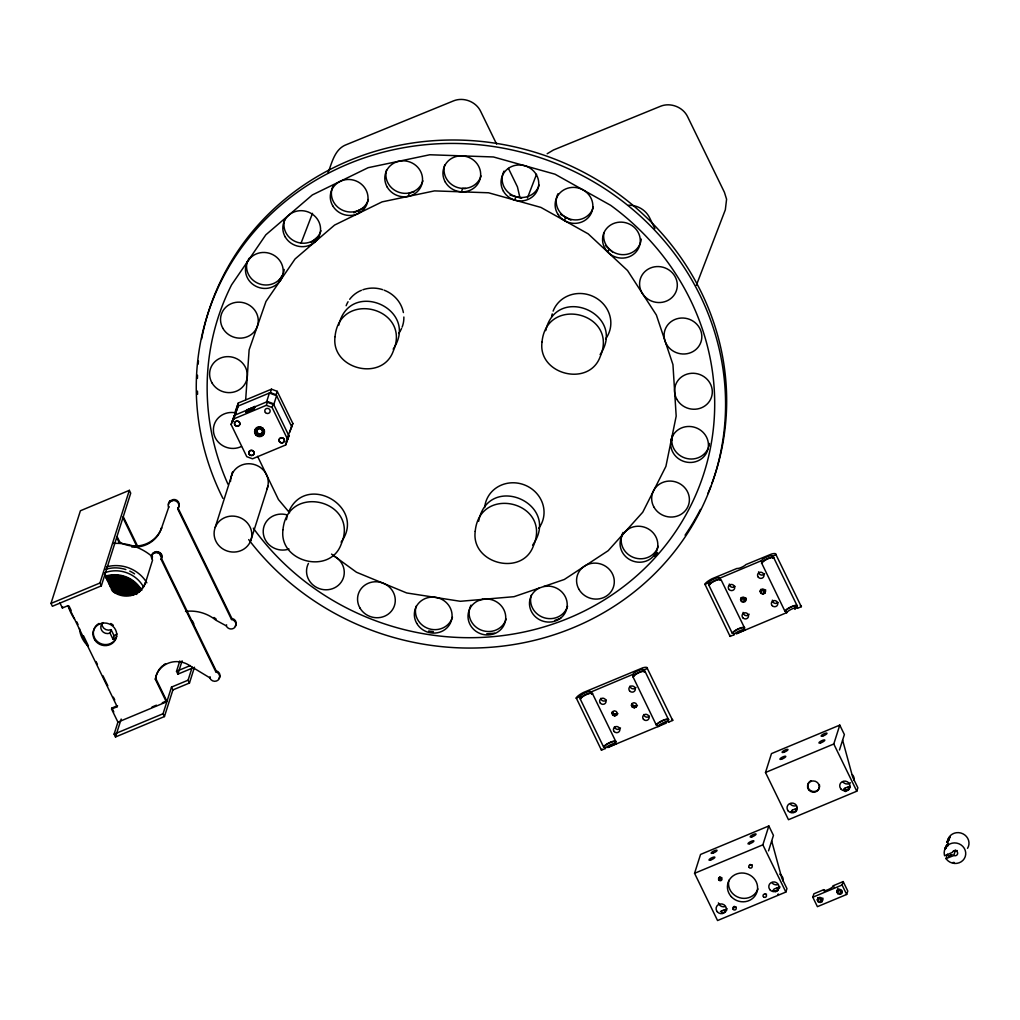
<?xml version="1.0" encoding="UTF-8"?>
<svg xmlns="http://www.w3.org/2000/svg" width="1020" height="1020" viewBox="0 0 1020 1020"><rect width="100%" height="100%" fill="white"/><g stroke="black" fill="none" stroke-linecap="round" stroke-linejoin="round"><path stroke-width="1.5" d="M616.08 743.72L615.136 742.152A5.98 1.479 -26 0 0 610.61 742.407A5.98 1.479 -26 0 0 604.465 746.449L605.332 748.514L601.43 750.146L576.223 697.897A10.327 2.55 -26 0 1 583.325 692.529L642.868 667.781A10.327 2.55 -26 0 1 647.356 668.495L672.664 720.439L668.737 722.071L667.819 720.184A5.98 1.479 -26 0 0 663.306 720.426A5.98 1.479 -26 0 0 657.148 724.481L658.015 726.546L666.799 721.51L666.289 723.091L607.754 747.507L616.08 743.72A5.98 1.479 -26 0 0 608.506 745.773L607.614 746.321A5.98 1.479 -26 0 0 605.383 748.336L605.332 748.514M744.74 629.977L743.797 628.409A5.98 1.479 -26 0 0 739.27 628.651A5.98 1.479 -26 0 0 733.125 632.706L733.992 634.771L730.09 636.403L704.884 584.141A10.327 2.55 -26 0 1 711.985 578.774L737.001 568.433A5.419 1.339 -26 0 0 741.272 567.452A5.419 1.339 -26 0 0 745.913 564.583L771.528 554.038A10.327 2.55 -26 0 1 776.016 554.752L801.312 606.696L797.398 608.328A5.98 1.479 -26 0 0 795.638 607.729L794.809 607.907A5.98 1.479 -26 0 0 786.726 612.625L736.414 633.764L744.74 629.977A5.98 1.479 -26 0 0 737.167 632.03L736.274 632.578A5.98 1.479 -26 0 0 734.043 634.593L733.992 634.771M245.68 399.661L249.122 349.873L265.978 301.461L295.073 258.965L334.598 225.063L382.054 201.883L434.469 190.893L488.554 192.78L540.893 207.404L588.208 233.873L627.529 270.517L656.37 315.014L672.945 364.599L676.183 416.134L665.907 466.395L642.753 512.206L608.162 550.711L564.328 579.475L514.003 596.687L460.326 601.29L406.7 592.964L356.477 572.245L331.538 554.089M672.499 435.527L671.785 440.143A18.972 17.901 17.6 0 0 687.085 458.579A18.972 17.901 17.6 0 0 708.288 448.009M671.53 440.793L672.142 437.835L671.045 441.265M286.378 519.69L287.359 515.342M338.767 325.214C349.478 277.772 420.533 308.881 393.159 349.146M478.609 521.335C488.312 471.406 562.262 503.752 532.606 545.114M545.725 330.608C556.435 283.165 627.504 314.275 600.117 354.539M104.32 574.209L112.582 591.217A20.821 19.648 17.6 0 0 145.541 582.547L152.554 560.095C146.574 550.519 165.992 548.683 161.109 559.381L215.806 671.797A5.113 4.819 17.6 0 1 218.344 679.881A5.113 4.819 17.6 0 1 209.776 677.79L190.37 666.034A22.363 21.088 17.6 0 0 155.333 679.269L166.362 701.938L117.925 722.134L114.112 734.145L115.489 736.975L164.437 716.563L172.89 689.928L171.5 687.097L188.088 680.187L192.194 667.259M151.534 556.933L152.248 554.293M51 603.432L80.401 510.765L129.349 490.339L130.726 493.17L101.324 585.85L52.377 606.275L51 603.432L99.947 583.019L129.349 490.339M117.925 722.134L111.562 709.066L117.185 706.72L68.008 605.65L62.386 607.984L62.717 606.964M117.083 536.609L119.85 542.27L119.518 543.303L116.764 537.629M112.582 591.217L112.914 590.185L104.639 573.176M115.885 637.423A13.438 12.673 17.6 0 1 112.952 639.119L110.007 633.088L111.103 629.659A6.502 6.133 17.6 0 1 101.898 623.271M112.952 639.119L114.049 635.689A13.438 12.673 17.6 0 0 116.981 633.994M151.916 555.326L153.191 552.929M151.75 558.59L151.852 555.9M131.771 547.013A29.44 27.77 17.6 0 0 161.326 528.73L161.644 527.697A29.44 27.77 17.6 0 1 119.85 542.27M173.464 499.456L170.123 500.845L169.804 501.878L174.688 499.456A5.419 5.113 17.6 0 1 178.028 507.973L231.859 618.464A5.036 4.743 17.6 0 1 235.225 626.216M152.873 553.949L154.581 551.973M145.541 582.547L145.86 581.515A20.821 19.648 17.6 0 1 112.914 590.185M227.957 484.194A255.076 240.592 17.6 0 1 231.591 284.822L248.128 260.699L248.855 258.404M154.262 552.993L155.932 552.572L156.264 551.539M155.932 552.572L157.679 552.712L157.998 551.68M161.848 556.754L161.53 557.787L159.286 553.426L159.605 552.394M111.562 709.066L111.894 708.033L117.517 705.687L117.185 706.72M160.548 554.612L160.88 553.579M161.326 556.117L161.657 555.097M161.109 559.381L161.44 558.361L216.125 670.765A5.113 4.819 17.6 0 1 218.675 678.848M185.512 611.413A37.944 35.789 17.6 0 1 215.832 620.16L226.287 625.859A5.036 4.743 17.6 0 0 231.999 628.906A5.036 4.743 17.6 0 0 235.926 624.151A5.036 4.743 17.6 0 0 231.527 619.497L177.709 509.005L178.028 507.973M115.489 736.975L121.176 719.036M248.357 409.543L267.546 401.536L273.296 403.69L288.928 435.795L285.676 444.975L252.501 458.809L246.763 456.667L231.119 424.549L234.383 415.369L254.873 406.827L254.107 409.224L246.304 412.488L246.827 409.606M232.318 420.775L232.777 421.719L238.297 403.015L271.473 389.181L277.21 391.323L292.855 423.44L286.926 438.906M231.119 424.549L234.383 415.369M235.148 411.85L238.297 403.015M280.525 280.207A18.972 17.901 17.6 0 0 264.626 252.475A18.972 17.901 17.6 0 0 247.834 278.664A18.972 17.901 17.6 0 0 280.525 280.207L281.622 276.777M155.333 679.269L155.665 678.236A22.363 21.088 17.6 0 1 162.55 665.792M246.304 412.488L247.057 410.078M247.796 409.543L247.273 411.187L252.922 408.829L253.432 407.184L247.796 409.543L248.944 411.901M215.182 527.429L232.611 472.502M254.107 409.224L254.643 406.355M166.362 701.938L166.694 700.906L155.665 678.236M164.437 716.563L163.06 713.732L171.5 687.097M191.722 668.38L177.888 674.144L176.511 671.313L179.8 660.96M314.836 242.008L315.932 238.578M177.888 674.144L182.108 660.845M233.185 419.143L266.347 405.31L267.546 401.536M237.214 406.444L270.376 392.611L271.473 389.181M287.729 439.569L272.098 407.464L273.296 403.69M291.758 426.87L276.127 394.765L277.21 391.323M172.89 689.928L189.465 683.018L194.476 667.22M250.716 540.727A18.972 17.901 17.6 0 0 229.602 516.273A18.972 17.901 17.6 0 0 218.548 545.228A18.972 17.901 17.6 0 0 250.716 540.727L268.145 485.8M209.776 677.79L210.107 676.757M226.287 625.859L226.606 624.827M358.326 213.473L359.422 210.043M285.676 444.975L286.875 441.201L285.893 441.609M289.705 432.276L292.855 423.44M231.527 619.497L231.859 618.464M215.806 671.797L216.125 670.765M408.268 196.388L409.351 192.958L413.98 191.989M461.512 191.837L462.595 188.407L465.783 188.509M514.717 200.086L515.814 196.656M564.544 220.639L565.641 217.209M607.869 252.195L608.953 248.765M604.401 746.627L603.598 746.971L580.138 698.802L580.941 698.471L580.087 696.392A5.98 1.479 -26 0 1 586.232 692.35A5.98 1.479 -26 0 1 590.758 692.096L632.77 674.424A5.98 1.479 -26 0 1 638.915 670.369A5.98 1.479 -26 0 1 643.442 670.127L647.356 668.495M580.138 698.802L580.202 698.598A6.885 1.696 -26 0 1 580.546 698.101M580.941 698.471L581.005 698.292A5.98 1.479 -26 0 1 587.15 694.237A5.98 1.479 -26 0 1 591.676 693.995L592.492 693.651A6.885 1.696 -26 0 0 592.314 693.026M671.606 438.511L672.333 436.228M611.923 713.439L612.472 711.718L613.351 713.528L615.289 714.255L617.151 713.477L616.615 715.186L614.741 715.963L612.803 715.237L611.923 713.439L612.625 711.603L614.486 710.825L616.424 711.552L617.304 713.362L616.615 715.186M601.43 750.146L601.532 749.84A10.327 2.55 -26 0 1 602.055 749.088M612.803 715.237L613.351 713.528M603.598 746.971L603.661 746.768A6.885 1.696 -26 0 1 610.75 742.101A6.885 1.696 -26 0 1 615.952 741.821L592.492 693.651M614.741 715.963L615.289 714.255M657.097 724.659L656.281 724.99L632.885 676.617A6.885 1.696 -26 0 1 639.387 672.206A6.885 1.696 -26 0 1 645.201 671.313M632.821 676.834L633.688 676.311A5.98 1.479 -26 0 1 639.846 672.256A5.98 1.479 -26 0 1 644.359 672.014L645.175 671.67L668.635 719.84L667.819 720.184M631.431 705.292L631.979 703.583L632.859 705.381L634.797 706.108L636.671 705.33L636.123 707.051L634.261 707.829L632.311 707.102L631.431 705.292L632.132 703.468L634.006 702.691L635.944 703.418L636.824 705.228L636.123 707.051M632.311 707.102L632.859 705.381M634.261 707.829L634.797 706.108M656.281 724.99L656.344 724.787A6.885 1.696 -26 0 1 663.433 720.12A6.885 1.696 -26 0 1 668.635 719.84M658.015 726.546L658.066 726.368A5.98 1.479 -26 0 1 666.149 721.663L666.978 721.471A5.98 1.479 -26 0 1 668.584 721.522M733.061 632.885L732.258 633.229L708.798 585.059L709.601 584.715L708.747 582.649A5.98 1.479 -26 0 1 714.893 578.608A5.98 1.479 -26 0 1 719.419 578.353L761.43 560.681A5.98 1.479 -26 0 1 767.575 556.627A5.98 1.479 -26 0 1 772.102 556.385L776.016 554.752M708.798 585.059L708.862 584.855A6.885 1.696 -26 0 1 714.166 580.979A6.885 1.696 -26 0 1 720.541 579.13M709.601 584.715L709.665 584.536A5.98 1.479 -26 0 1 715.81 580.495A5.98 1.479 -26 0 1 720.337 580.24L721.153 579.908L744.613 628.065L743.797 628.409M740.584 599.683L741.285 597.86L743.146 597.082L745.084 597.809L745.964 599.62L745.276 601.443L743.401 602.221L741.463 601.494L740.584 599.683L741.272 597.516M730.09 636.403L730.192 636.085A10.327 2.55 -26 0 1 730.715 635.345M741.463 601.494L742.496 598.23L744.434 598.957L746.308 598.179M732.258 633.229L732.322 633.025A6.885 1.696 -26 0 1 739.411 628.358A6.885 1.696 -26 0 1 744.613 628.065M743.401 602.221L744.434 598.957M745.276 601.443L745.964 599.275M797.321 605.727A6.885 1.696 -26 0 1 797.296 606.097L796.48 606.428A5.98 1.479 -26 0 0 791.966 606.683A5.98 1.479 -26 0 0 785.808 610.725L784.941 611.248L761.545 562.874A6.885 1.696 -26 0 1 770.852 557.456M761.481 563.091L762.348 562.568A5.98 1.479 -26 0 1 768.506 558.514A5.98 1.479 -26 0 1 773.02 558.271L773.836 557.927A6.885 1.696 -26 0 0 773.657 557.303M760.091 591.549L760.793 589.726L762.654 588.948L764.605 589.675L765.484 591.472L764.783 593.308L762.922 594.086L760.971 593.359L760.091 591.549L760.78 589.381M760.971 593.359L762.016 590.095L763.954 590.822L765.816 590.044M762.922 594.086L763.954 590.822M764.783 593.308L765.472 591.128M771.681 840.965L781.779 878.029L786.943 888.624L785.859 892.054L717.557 920.537L694.556 873.311L700.549 854.441L768.838 825.958L773.44 835.393L768.544 850.846M784.941 611.248L785.005 611.044A6.885 1.696 -26 0 1 790.908 606.887A6.885 1.696 -26 0 1 797.117 605.472M795.46 607.767L794.95 609.348L794.809 607.907M727.209 908.743L725.628 909.661C719.074 909.929 721.535 916.036 725.653 910.771L726.775 910.12M842.609 740.125L852.72 777.202L857.871 787.784L856.787 791.214L788.485 819.71L765.497 772.484L771.477 753.601L839.779 725.118L844.381 734.566L839.473 750.006M785.859 892.054L762.858 844.828L768.838 825.958M792.361 810.16L790.946 812.111L792.361 810.16L797.155 808.133M772.701 890.97L774.116 889.019L779.892 886.775L779.458 888.139M856.787 791.214L833.786 744.001L839.779 725.118M843.629 790.13L845.044 788.192L849.838 786.165M823.777 889.669L823.625 889.886A5.419 1.339 -26 0 0 828.112 889.644A5.419 1.339 -26 0 0 833.314 885.704L843.17 881.573L847.773 891.021L846.676 894.451L817.415 906.665L812.812 897.217L813.896 893.788L823.777 889.669L824.466 891.085M817.3 899.946L817.989 898.11L819.863 897.332L821.801 898.059L822.681 899.869L821.98 901.705L820.118 902.483L818.18 901.756L817.3 899.946L818.027 897.651M818.18 901.756L819.264 898.314L821.202 899.041L823.076 898.263M820.118 902.483L821.202 899.041M821.98 901.705L822.706 899.41M836.808 891.799L837.509 889.975L839.371 889.198L841.322 889.924L842.201 891.735L841.5 893.558L839.626 894.336L837.688 893.609L836.808 891.799L837.892 888.369M837.688 893.609L838.771 890.179L840.722 890.906L839.626 894.336M846.676 894.451L842.087 885.016L843.17 881.573M841.5 893.558L842.227 891.276M945.068 848.665L946.088 845.707L948.179 843.489L945.081 848.704A3.251 0.803 -26 0 0 945.986 848.385M947.134 842.137L948.154 839.192L950.245 836.974L947.146 842.176A3.251 0.803 -26 0 0 948.052 841.857M946.037 858.61L953.891 855.512A2.716 2.563 17.6 0 0 957.474 854.186A2.716 2.563 17.6 0 0 955.816 850.782A2.716 2.563 17.6 0 0 952.374 852.388L944.647 855.78L944.38 854.875A10.837 10.225 17.6 0 1 956.709 843.106A10.837 10.225 17.6 0 1 964.282 858.649A10.837 10.225 17.6 0 1 946.585 859.401L946.037 858.61L947.427 854.199M953.7 855.41L955.523 850.361A2.716 2.563 17.6 0 0 957.232 850.553M161.326 528.73L168.988 506.443M235.607 412.794L238.183 406.036L232.777 421.719M287.385 439.849L288.928 435.795M301.13 242.964L312.502 213.333M327.853 173.336C331.921 163.034 334.56 148.958 346.456 144.623L453.403 100.929C463.411 96.76 475.97 101.566 480.649 111.346L496.612 144.126M527.429 197.995L536.533 174.292M696.328 285.332L725.335 209.776L726.584 199.231L724.417 192.295L687.62 116.739C682.941 106.96 670.369 102.166 660.374 106.322L553.426 150.016L547.179 153.752M947.249 841.729L948.039 841.411M945.183 848.245L945.974 847.926M288.724 511.798C305.873 471.89 367.123 507.157 341.088 542.168M796.582 809.944L794.414 812.035L791.8 811.907M778.337 888.79L776.169 890.893L773.555 890.766M248.128 260.699L265.825 234.829L312.311 194.96L368.143 167.688L429.803 154.759L493.425 156.965L554.995 174.19L610.661 205.326A255.076 240.592 17.6 0 1 638.724 574.005A255.076 240.592 17.6 0 1 253.304 528.156M279.046 280.525L283.33 274.278M311.278 242.569L319.413 235.594M170.123 500.845L169.626 501.279A5.419 5.113 17.6 0 0 168.542 504.658M947.529 840.875L949.059 840.123M945.463 847.403L946.993 846.638M845.044 788.192L844.063 788.753L845.44 791.596M850.387 787.312L847.11 790.054L844.496 789.939M846.638 790.895L849.035 789.493L847.977 787.312M720.451 911.561L721.421 911M775.71 891.722L778.107 890.332L777.049 888.139M947.759 840.25L947.759 840.25A3.251 0.803 -26 0 1 949.174 839.613M945.693 846.778L945.693 846.778A3.251 0.803 -26 0 1 947.975 845.848M353.838 212.772L363.604 208.003M246.075 412.016L253.878 408.752M176.511 671.313L190.332 665.55M152.005 707.026L156.417 705.19M162.282 702.742L166.694 700.906M114.112 734.145L163.06 713.732M704.794 584.46L708.683 582.828M576.134 698.203L580.023 696.583M615.136 742.152L615.952 741.821M765.497 772.484L833.786 744.001M694.556 873.311L762.858 844.828M812.812 897.217L842.087 885.016M955.345 850.272L953.725 851.024M778.502 894.081L777.724 894.336M543.749 586.5L548.645 586.117A18.972 17.901 17.6 0 1 565.972 611.082A18.972 17.901 17.6 0 1 535.984 617.291A18.972 17.901 17.6 0 1 539.159 588.081M952.986 862.474L954.337 862.512M509.987 195.037L521.628 198.288M270.376 392.611L276.127 394.765M266.347 405.31L272.098 407.464M157.679 552.712L159.286 553.426M560.375 214.264L570.894 220.154M605.485 245.527L612.421 251.991M289.578 512.779L278.46 499.558L257.588 456.322M654.891 228.62L649.625 217.795A21.688 20.311 21 0 0 628.549 205.262M773.836 557.927L797.296 606.097M772.102 556.385L773.02 558.271M796.48 606.428L797.398 608.328M761.366 560.86L762.297 562.747M785.757 610.916L786.675 612.803M719.419 578.353L720.337 580.24M508.419 168.364L517.446 186.889L519.779 197.013M833.314 885.691L834.003 887.107M795.294 809.281L796.352 811.474M643.442 670.127L644.359 672.014M632.706 674.602L633.637 676.49M724.353 910.12L725.424 912.301M590.758 692.096L591.676 693.995M192.461 621.053L193.838 623.883M123.203 516.604L137.866 546.694M122.884 517.637L136.833 546.286M188.088 680.187L189.465 683.018M99.947 583.019L101.324 585.85M111.103 629.659L114.049 635.689M69.028 606.046L71.107 610.304M76.653 621.703L78.043 624.546M83.576 635.932L88.421 645.902M96.046 661.559L97.423 664.403M102.969 675.788L107.814 685.759M113.36 697.144L114.737 699.988M111.894 708.033L113.794 711.947M59.746 602.565L62.386 607.984M484.691 507.539A29.962 28.063 21 0 1 524.331 484.87A29.962 28.063 21 0 1 538.764 528.207M551.641 316.812A29.962 28.063 21 0 1 552.228 313.905M553.12 311.113A29.962 28.063 21 0 1 594.685 297.202A29.962 28.063 21 0 1 605.561 338.92M401.574 328.465A29.962 28.063 21 0 1 398.59 333.527M346.15 305.719A29.962 28.063 21 0 1 348.062 301.741M349.694 299.293A29.962 28.063 21 0 1 361.424 290.305M362.852 289.769A29.962 28.063 21 0 1 382.691 289.667M384.157 290.19A29.962 28.063 21 0 1 403.397 312.566M403.869 317.003A29.962 28.063 21 0 1 402.135 327.114M668.763 721.752A5.98 1.479 -26 0 1 668.737 722.071M671.746 719.278A10.327 2.55 -26 0 1 672.664 720.439M620.491 727.936A3.251 3.073 17.6 0 1 614.473 726.712M649.408 716.193A3.251 3.073 17.6 0 1 643.747 714.497M617.942 713.694A4.335 4.093 17.6 0 1 612.306 712.623M635.97 687.391A3.251 3.073 17.6 0 1 629.939 686.167M637.462 705.547A4.335 4.093 17.6 0 1 631.813 704.488M606.339 700.077A3.251 3.073 17.6 0 1 600.678 698.381M581.107 697.527A6.885 1.696 -26 0 1 589.509 693.179M800.407 605.536A10.327 2.55 -26 0 1 801.312 606.696M764.63 573.648A3.251 3.073 17.6 0 1 758.574 571.837M778.069 602.45A3.251 3.073 17.6 0 1 772.369 600.168M734.999 586.334A3.251 3.073 17.6 0 1 729.3 584.052M749.152 614.193A3.251 3.073 17.6 0 1 743.096 612.382M852.337 774.664A7.229 6.821 17.6 0 1 854.122 780.415M850.54 782.786A5.164 4.87 17.6 0 1 842.928 781.945M819.379 784.584A5.967 5.623 17.6 0 1 815.541 791.303A5.967 5.623 17.6 0 1 808.159 787.822A5.967 5.623 17.6 0 1 811.129 780.695M796.021 805.762A5.164 4.87 17.6 0 1 790.245 803.913M947.44 842.928A10.837 10.225 17.6 0 1 960.827 833.009A10.837 10.225 17.6 0 1 967.546 848.347M757.924 888.968A15.172 14.318 17.6 0 1 739.513 897.702A15.172 14.318 17.6 0 1 728.879 880.273M719.368 878.029A3.251 3.073 17.6 0 1 718.921 877.608M779.739 874.153A7.229 6.821 17.6 0 1 783.194 881.242M720.962 879.049A3.251 3.073 17.6 0 1 720.362 878.921M719.788 878.692A3.251 3.073 17.6 0 1 718.819 877.952M734.043 907.978A3.251 3.073 17.6 0 1 733.52 907.647M777.775 884.62A5.164 4.87 17.6 0 1 772 882.772M752.288 864.845A1.734 1.632 17.6 0 1 750.184 864.424M766.543 894.132A1.734 1.632 17.6 0 1 764.962 894.094M721.739 877.57A1.734 1.632 17.6 0 1 719.75 876.779M735.994 906.856A1.734 1.632 17.6 0 1 734.209 906.308M725.092 906.589A5.164 4.87 17.6 0 1 718.399 902.878M222.895 498.346A266.003 250.894 17.6 0 1 463.169 143.654A266.003 250.894 17.6 0 1 696.94 517.42A266.003 250.894 17.6 0 1 248.689 539.593M201.577 339.099A266.003 250.894 17.6 0 1 529.329 150.603A266.003 250.894 17.6 0 1 711.896 483.391M710.787 486.336A266.003 250.894 17.6 0 1 707.842 493.629M700.447 509.413A266.003 250.894 17.6 0 1 685.07 535.194M197.587 394.255A266.003 250.894 17.6 0 1 197.459 391.106M197.421 378.42A266.003 250.894 17.6 0 1 197.51 375.245M198.16 364.14A266.003 250.894 17.6 0 1 198.441 360.978M230.52 481.453A18.972 17.901 17.6 0 1 253.164 464.228A18.972 17.901 17.6 0 1 266.641 489.6M641.287 239.126A18.972 17.901 17.6 0 1 619.752 254.388A18.972 17.901 17.6 0 1 603.98 232.675M657.632 552.649A255.076 240.592 17.6 0 1 654.457 556.142M560.719 618.26A255.076 240.592 17.6 0 1 554.791 620.377M494.713 633.165A255.076 240.592 17.6 0 1 486.757 633.777M433.398 631.673A255.076 240.592 17.6 0 1 428.731 630.972M333.68 555.913A18.972 17.901 17.6 0 1 342.363 580.24A18.972 17.901 17.6 0 1 317.131 587.711A18.972 17.901 17.6 0 1 308.435 563.384M658.193 546.312A18.972 17.901 17.6 0 1 633.305 557.379A18.972 17.901 17.6 0 1 623.054 532.389M241.447 446.454A18.972 17.901 17.6 0 1 213.601 432.493A18.972 17.901 17.6 0 1 236.245 412.998M289.03 549.028A18.972 17.901 17.6 0 1 263.224 532.364A18.972 17.901 17.6 0 1 287.245 514.947M283.05 273.998A18.972 17.901 17.6 0 1 259.462 283.891A18.972 17.901 17.6 0 1 247.261 261.502M284.197 269.471A18.972 17.901 17.6 0 1 283.573 272.531M481.045 175.937A18.972 17.901 17.6 0 1 457.725 187.565A18.972 17.901 17.6 0 1 444.745 164.921M539.134 185.041A18.972 17.901 17.6 0 1 514.246 196.108A18.972 17.901 17.6 0 1 504.007 171.118M709.435 443.483A18.972 17.901 17.6 0 1 708.811 446.543M368.398 199.537A18.972 17.901 17.6 0 1 343.498 210.617A18.972 17.901 17.6 0 1 333.259 185.627M506.111 619.038A18.972 17.901 17.6 0 1 481.223 630.118A18.972 17.901 17.6 0 1 470.972 605.128M231.846 474.886A18.972 17.901 17.6 0 1 232.636 471.865M452.459 617.176A18.972 17.901 17.6 0 1 429.127 628.804A18.972 17.901 17.6 0 1 416.147 606.16M320.943 230.749A18.972 17.901 17.6 0 1 297.623 242.377A18.972 17.901 17.6 0 1 284.644 219.733M422.905 180.884A18.972 17.901 17.6 0 1 399.585 192.499A18.972 17.901 17.6 0 1 386.606 169.855M567.592 606.173A18.972 17.901 17.6 0 1 544.259 617.788A18.972 17.901 17.6 0 1 531.28 595.144M593.308 207.175A18.972 17.901 17.6 0 1 568.612 218.624A18.972 17.901 17.6 0 1 557.966 193.774M264.04 429.547A4.883 4.603 17.6 0 1 261.324 435.769A4.883 4.603 17.6 0 1 254.962 432.442A4.883 4.603 17.6 0 1 258.787 426.793M260.049 426.781A4.883 4.603 17.6 0 1 261.286 427.074M262.408 427.661A4.883 4.603 17.6 0 1 263.351 428.502M106.692 566.839A34.54 32.576 17.6 0 1 146.855 582.828M110.861 586.13A27.196 25.653 17.6 0 1 132.575 594.877M109.714 585.735A26.915 25.398 17.6 0 1 133.543 595.323M110.848 586.768A26.673 25.156 17.6 0 1 132.154 595.348M110.593 587.252A26.953 25.424 17.6 0 1 131.134 594.94M111.97 587.864A26.431 24.926 17.6 0 1 130.726 595.425M111.728 588.361A26.711 25.194 17.6 0 1 129.642 595.068M111.69 588.999A26.188 24.697 17.6 0 1 127.105 593.908M111.448 589.483A26.469 24.964 17.6 0 1 127.028 594.456M114.112 590.287A25.946 24.467 17.6 0 1 126.684 594.991M113.896 590.784A26.214 24.735 17.6 0 1 125.473 594.787M113.806 591.409A25.704 24.238 17.6 0 1 125.154 595.336M113.59 591.906A25.972 24.505 17.6 0 1 123.879 595.183M114.814 592.709A25.449 24.008 17.6 0 1 122.4 595.132M105.175 572.602A30.587 28.853 17.6 0 1 143.514 586.959M105.978 576.007A29.695 28.012 17.6 0 1 141.755 590.414M140.467 589.547A29.146 27.489 17.6 0 0 106.105 576.683A29.223 27.553 17.6 0 1 140.518 589.509M105.774 577.192A29.427 27.757 17.6 0 1 140.454 590.172M105.901 577.868A28.879 27.234 17.6 0 1 139.931 590.606M107.023 577.97A29.146 27.502 17.6 0 1 139.931 591.23M107.125 578.582A28.636 27.004 17.6 0 1 138.631 590.389M106.807 579.092A28.904 27.259 17.6 0 1 139.434 592.237M106.909 579.704A28.381 26.775 17.6 0 1 138.146 591.396M109.497 579.653A28.662 27.03 17.6 0 1 138.133 592.008M109.535 580.278A28.139 26.545 17.6 0 1 137.662 592.416M109.255 580.775A28.42 26.8 17.6 0 1 137.649 593.028M109.306 581.4A27.897 26.316 17.6 0 1 137.177 593.436M109.064 582.522A27.655 26.087 17.6 0 1 136.693 594.456M109.012 581.897A28.177 26.571 17.6 0 1 135.392 591.766M108.77 583.019A27.935 26.341 17.6 0 1 134.92 592.811M108.821 583.644A27.412 25.857 17.6 0 1 134.487 593.245M109.956 583.975A27.68 26.112 17.6 0 1 134.461 593.844M109.969 584.6A27.17 25.628 17.6 0 1 134.015 594.29M109.701 585.097A27.438 25.883 17.6 0 1 133.046 593.831M74.587 619.165A52.428 49.457 17.6 0 1 68.136 605.918M113.271 543.418A52.428 49.457 17.6 0 1 152.566 556.907M105.391 569.402A32.002 30.179 17.6 0 1 125.868 569.555M129.744 571.098A32.002 30.179 17.6 0 1 134.564 573.877M87.975 645.966A27.999 26.418 17.6 0 1 79.471 628.498M110.007 633.088A6.502 6.133 17.6 0 1 103.071 622.582M163.506 665.027A22.363 21.088 17.6 0 1 165.559 663.65M116.726 636.263A11.921 11.245 17.6 0 1 98.226 642.217A11.921 11.245 17.6 0 1 98.953 623.462M110.81 623.513A11.921 11.245 17.6 0 1 113.322 625.324M177.709 509.005A5.419 5.113 17.6 0 0 174.356 500.488L172.456 500.488L169.294 502.299A5.419 5.113 17.6 0 0 168.657 507.463M214.022 617.482A37.944 35.789 17.6 0 1 216.163 619.127M951.813 854.645L948.88 856.048L951.813 854.645M282.986 529.66C278.575 562.16 330.238 575.28 341.241 544.055C360.009 500.488 287.398 482.32 282.986 529.66M335.044 336.651C330.646 369.138 382.296 382.258 393.299 351.033C412.067 307.466 339.469 289.31 335.044 336.651M475.218 531.318C470.806 563.818 522.469 576.938 533.473 545.713C552.241 502.146 479.629 483.977 475.218 531.318M542.015 342.044C537.604 374.531 589.267 387.651 600.27 356.439C619.038 312.859 546.427 294.703 542.015 342.044M671.415 438.957L670.688 443.572A18.972 17.901 17.6 0 0 695.742 461.665A18.972 17.901 17.6 0 0 704.208 433.589A18.972 17.901 17.6 0 0 673.366 434.711L671.415 438.957M269.407 393.019L266.577 401.944L273.755 404.634L276.586 395.709L269.407 393.019M625.808 530.897L622.748 534.467A18.972 17.901 17.6 0 0 635.383 561.778A18.972 17.901 17.6 0 0 657.594 541.99A18.972 17.901 17.6 0 0 629.773 528.22L625.808 530.897M482.269 599.377L477.692 600.958A18.972 17.901 17.6 0 0 474.504 630.156A18.972 17.901 17.6 0 0 504.505 623.947A18.972 17.901 17.6 0 0 487.165 598.995L482.269 599.377M840.748 788.804L839.842 786.93A5.164 4.87 17.6 0 1 845.618 781.154A5.164 4.87 17.6 0 1 849.252 788.613A5.164 4.87 17.6 0 1 840.748 788.804M788.065 810.785L787.159 808.911A5.164 4.87 17.6 0 1 792.935 803.135A5.164 4.87 17.6 0 1 796.569 810.594A5.164 4.87 17.6 0 1 788.065 810.785M769.819 889.644L768.914 887.77A5.164 4.87 17.6 0 1 774.69 881.994A5.164 4.87 17.6 0 1 778.324 889.453A5.164 4.87 17.6 0 1 769.819 889.644M717.136 911.612L716.218 909.738A5.164 4.87 17.6 0 1 722.007 903.975A5.164 4.87 17.6 0 1 725.641 911.434A5.164 4.87 17.6 0 1 717.136 911.612M629.684 691.024A3.251 3.073 17.6 0 0 635.179 690.132A3.251 3.073 17.6 0 0 631.456 686.014A3.251 3.073 17.6 0 0 629.684 691.024M600.423 703.239A3.251 3.073 17.6 0 0 605.905 702.334A3.251 3.073 17.6 0 0 602.183 698.228A3.251 3.073 17.6 0 0 600.423 703.239M643.492 719.355A3.251 3.073 17.6 0 0 648.975 718.462A3.251 3.073 17.6 0 0 645.252 714.344A3.251 3.073 17.6 0 0 643.492 719.355M614.218 731.569A3.251 3.073 17.6 0 0 619.714 730.664A3.251 3.073 17.6 0 0 615.991 726.559A3.251 3.073 17.6 0 0 614.218 731.569M742.879 617.827A3.251 3.073 17.6 0 0 748.374 616.921A3.251 3.073 17.6 0 0 744.651 612.816A3.251 3.073 17.6 0 0 742.879 617.827M758.344 577.282A3.251 3.073 17.6 0 0 763.84 576.389A3.251 3.073 17.6 0 0 760.117 572.271A3.251 3.073 17.6 0 0 758.344 577.282M772.153 605.612A3.251 3.073 17.6 0 0 777.635 604.72A3.251 3.073 17.6 0 0 773.912 600.601A3.251 3.073 17.6 0 0 772.153 605.612M729.083 589.496A3.251 3.073 17.6 0 0 734.566 588.591A3.251 3.073 17.6 0 0 730.843 584.486A3.251 3.073 17.6 0 0 729.083 589.496M822.783 736.032A3.251 0.803 -26 0 0 826.99 733.265A3.251 0.803 -26 0 0 822.388 734.68A3.251 0.803 -26 0 0 822.783 736.032M820.603 742.891A3.251 0.803 -26 0 0 824.81 740.125A3.251 0.803 -26 0 0 820.207 741.54A3.251 0.803 -26 0 0 820.603 742.891M781.588 759.173A3.251 0.803 -26 0 0 785.782 756.406A3.251 0.803 -26 0 0 781.18 757.822A3.251 0.803 -26 0 0 781.588 759.173M783.755 752.301A3.251 0.803 -26 0 0 787.963 749.534A3.251 0.803 -26 0 0 783.36 750.949A3.251 0.803 -26 0 0 783.755 752.301M808.592 789.684A5.967 5.623 17.6 0 0 818.831 789.11A5.967 5.623 17.6 0 0 812.902 780.925A5.967 5.623 17.6 0 0 808.592 789.684M751.855 836.859A3.251 0.803 -26 0 0 756.049 834.092A3.251 0.803 -26 0 0 751.447 835.507A3.251 0.803 -26 0 0 751.855 836.859M749.674 843.731A3.251 0.803 -26 0 0 753.882 840.965A3.251 0.803 -26 0 0 749.266 842.38A3.251 0.803 -26 0 0 749.674 843.731M710.647 860A3.251 0.803 -26 0 0 714.854 857.233A3.251 0.803 -26 0 0 710.251 858.649A3.251 0.803 -26 0 0 710.647 860M712.827 853.141A3.251 0.803 -26 0 0 717.034 850.374A3.251 0.803 -26 0 0 712.419 851.789A3.251 0.803 -26 0 0 712.827 853.141M749.203 867.51A1.734 1.632 17.6 0 0 752.135 867.025A1.734 1.632 17.6 0 0 750.146 864.832A1.734 1.632 17.6 0 0 749.203 867.51M718.96 880.12A1.734 1.632 17.6 0 0 721.892 879.648A1.734 1.632 17.6 0 0 719.903 877.455A1.734 1.632 17.6 0 0 718.96 880.12M731.212 896.593A15.172 14.318 17.6 0 0 756.84 892.411A15.172 14.318 17.6 0 0 739.474 873.209A15.172 14.318 17.6 0 0 731.212 896.593M733.227 909.406A1.734 1.632 17.6 0 0 736.147 908.922A1.734 1.632 17.6 0 0 734.171 906.729A1.734 1.632 17.6 0 0 733.227 909.406M763.47 896.784A1.734 1.632 17.6 0 0 766.403 896.312A1.734 1.632 17.6 0 0 764.413 894.119A1.734 1.632 17.6 0 0 763.47 896.784M604.924 248.332A18.972 17.901 17.6 0 0 637.615 249.874A18.972 17.901 17.6 0 0 621.715 222.143A18.972 17.901 17.6 0 0 604.924 248.332M557.634 213.83A18.972 17.901 17.6 0 0 590.338 214.888A18.972 17.901 17.6 0 0 573.992 187.387A18.972 17.901 17.6 0 0 557.634 213.83M211.981 382.857A18.972 17.901 17.6 0 0 244.672 384.387A18.972 17.901 17.6 0 0 228.773 356.656A18.972 17.901 17.6 0 0 211.981 382.857M654.037 507.272A18.972 17.901 17.6 0 0 686.728 508.814A18.972 17.901 17.6 0 0 670.828 481.083A18.972 17.901 17.6 0 0 654.037 507.272M676.948 399.47A18.972 17.901 17.6 0 0 709.639 401.013A18.972 17.901 17.6 0 0 693.74 373.282A18.972 17.901 17.6 0 0 676.948 399.47M445.319 182.083A18.972 17.901 17.6 0 0 478.01 183.613A18.972 17.901 17.6 0 0 462.111 155.881A18.972 17.901 17.6 0 0 445.319 182.083M222.908 328.376A18.972 17.901 17.6 0 0 255.599 329.906A18.972 17.901 17.6 0 0 239.7 302.175A18.972 17.901 17.6 0 0 222.908 328.376M416.721 623.322A18.972 17.901 17.6 0 0 449.412 624.852A18.972 17.901 17.6 0 0 433.513 597.121A18.972 17.901 17.6 0 0 416.721 623.322M641.95 292.765A18.972 17.901 17.6 0 0 674.641 294.308A18.972 17.901 17.6 0 0 658.741 266.577A18.972 17.901 17.6 0 0 641.95 292.765M285.205 236.895A18.972 17.901 17.6 0 0 317.896 238.425A18.972 17.901 17.6 0 0 301.996 210.694A18.972 17.901 17.6 0 0 285.205 236.895M332.66 205.683A18.972 17.901 17.6 0 0 365.351 207.226A18.972 17.901 17.6 0 0 349.452 179.494A18.972 17.901 17.6 0 0 332.66 205.683M666.468 344.237A18.972 17.901 17.6 0 0 699.159 345.767A18.972 17.901 17.6 0 0 683.26 318.036A18.972 17.901 17.6 0 0 666.468 344.237M387.179 187.017A18.972 17.901 17.6 0 0 419.87 188.56A18.972 17.901 17.6 0 0 403.971 160.828A18.972 17.901 17.6 0 0 387.179 187.017M359.92 607.958A18.972 17.901 17.6 0 0 392.611 609.501A18.972 17.901 17.6 0 0 376.711 581.77A18.972 17.901 17.6 0 0 359.92 607.958M503.395 191.173A18.972 17.901 17.6 0 0 536.086 192.716A18.972 17.901 17.6 0 0 520.187 164.985A18.972 17.901 17.6 0 0 503.395 191.173M578.939 589.318A18.972 17.901 17.6 0 0 611.63 590.861A18.972 17.901 17.6 0 0 595.731 563.129A18.972 17.901 17.6 0 0 578.939 589.318M235.11 425.327A2.716 2.563 17.6 0 0 239.713 424.677A2.716 2.563 17.6 0 0 236.691 421.183A2.716 2.563 17.6 0 0 235.11 425.327M265.417 412.539A2.716 2.563 17.6 0 0 270.007 411.889A2.716 2.563 17.6 0 0 266.998 408.395A2.716 2.563 17.6 0 0 265.417 412.539M249.377 454.601A2.716 2.563 17.6 0 0 253.967 453.964A2.716 2.563 17.6 0 0 250.958 450.47A2.716 2.563 17.6 0 0 249.377 454.601M279.62 441.991A2.716 2.563 17.6 0 0 284.223 441.341A2.716 2.563 17.6 0 0 281.201 437.848A2.716 2.563 17.6 0 0 279.62 441.991M255.727 434.928A4.883 4.603 17.6 0 0 263.989 433.768A4.883 4.603 17.6 0 0 258.557 427.482A4.883 4.603 17.6 0 0 255.727 434.928M257.18 433.283A3.251 3.073 17.6 0 0 262.688 432.518A3.251 3.073 17.6 0 0 259.067 428.323A3.251 3.073 17.6 0 0 257.18 433.283M235.174 425.149A2.716 2.563 17.6 0 0 239.764 424.511A2.716 2.563 17.6 0 0 236.755 421.018A2.716 2.563 17.6 0 0 235.174 425.149M249.428 454.435A2.716 2.563 17.6 0 0 254.031 453.785A2.716 2.563 17.6 0 0 251.009 450.292A2.716 2.563 17.6 0 0 249.428 454.435M279.671 441.813A2.716 2.563 17.6 0 0 284.274 441.175A2.716 2.563 17.6 0 0 281.252 437.682A2.716 2.563 17.6 0 0 279.671 441.813M257.588 432.964A2.716 2.563 17.6 0 0 262.178 432.327A2.716 2.563 17.6 0 0 259.169 428.833A2.716 2.563 17.6 0 0 257.588 432.964M94.758 639.922A11.921 11.245 17.6 0 0 115.298 640.012A11.921 11.245 17.6 0 0 104.512 623.003A11.921 11.245 17.6 0 0 94.758 639.922"/></g></svg>
